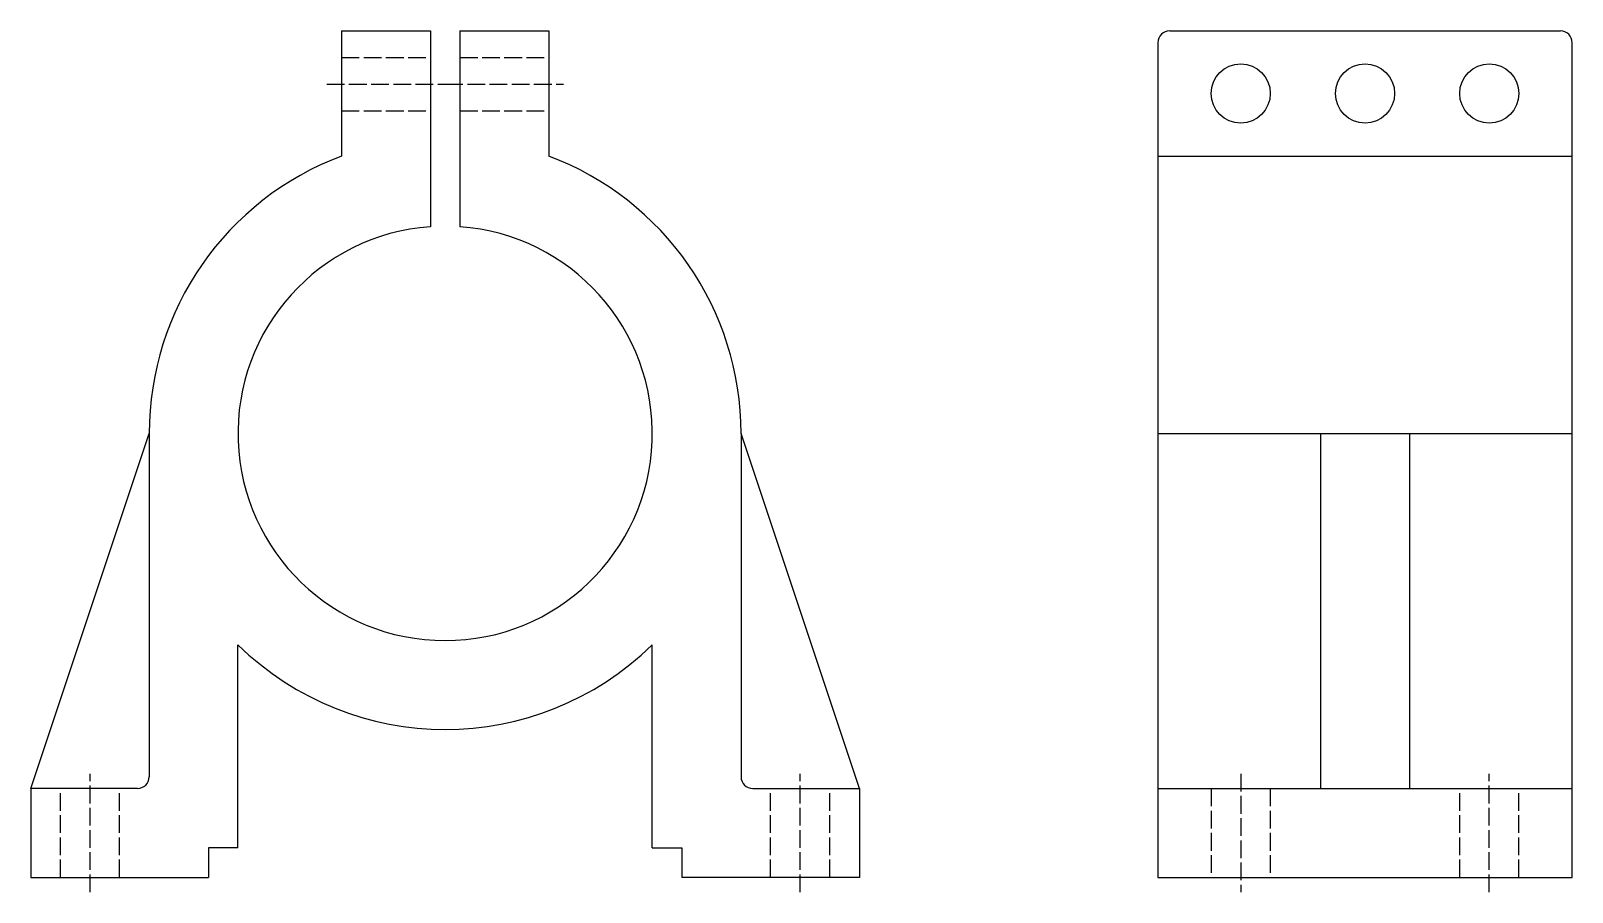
# Model space of a CAD drawing. Header units: millimetres. Extents: x 24.5 to 76.6, y 7.7 to 36.8.
import ezdxf

# ---------------------------------------------------------------- set-up
doc = ezdxf.new("R2010")
doc.units = ezdxf.units.MM
doc.linetypes.add('ACAD_ISO02W100', pattern=[15, 12, -3])
for name, color, linetype in [('Cercuri', 4, 'Continuous'), ('Contur', 1, 'Continuous'), ('Linie punctata', 254, 'ACAD_ISO02W100')]:
    doc.layers.add(name, color=color, linetype=linetype)

msp = doc.modelspace()

# ---------------------------------------------------------------- linework, layer by layer
at = {"layer": 'Cercuri'}
for centre in [(65.418, 34.708), (69.618, 34.708), (73.818, 34.708)]:
    msp.add_circle(centre, 1, dxfattribs=at)
msp.add_arc((38.534, 23.224), 7, 94.096, 85.904, dxfattribs=at)
at = {"layer": 'Contur'}
for p, q in [((35.034, 36.824), (38.034, 36.824)), ((35.034, 36.824), (35.034, 32.591)), ((38.034, 36.824), (38.034, 30.206)), ((39.034, 36.824), (39.034, 30.206)), ((39.034, 36.824), (42.034, 36.824)), ((42.034, 36.824), (42.034, 33.224)), ((63.018, 36.824), (76.218, 36.824)), ((62.618, 36.424), (62.618, 8.224)), ((76.618, 8.224), (76.618, 36.424)), ((42.034, 33.224), (42.034, 32.591)), ((62.618, 32.591), (76.618, 32.591)), ((24.534, 11.224), (28.534, 23.224)), ((28.534, 23.224), (28.534, 11.624)), ((48.534, 23.224), (48.534, 11.624)), ((52.534, 11.224), (48.534, 23.224)), ((62.618, 23.224), (76.618, 23.224)), ((68.118, 23.224), (68.118, 11.224)), ((71.118, 23.224), (71.118, 11.224)), ((31.534, 9.224), (31.534, 16.082)), ((45.534, 9.224), (45.534, 16.082)), ((28.134, 11.224), (24.534, 11.224)), ((24.534, 11.224), (24.534, 8.224)), ((48.934, 11.224), (52.534, 11.224)), ((52.534, 11.224), (52.534, 8.224)), ((62.618, 11.224), (76.618, 11.224)), ((31.534, 9.224), (30.534, 9.224)), ((30.534, 9.224), (30.534, 8.224)), ((45.534, 9.224), (46.534, 9.224)), ((46.534, 9.224), (46.534, 8.224)), ((24.534, 8.224), (30.534, 8.224)), ((52.534, 8.224), (46.534, 8.224)), ((62.618, 8.224), (76.618, 8.224))]:
    msp.add_line(p, q, dxfattribs=at)
for centre, radius, start, end in [((63.018, 36.424), 0.4, 90, 180), ((76.218, 36.424), 0.4, 0, 90), ((38.534, 23.224), 10, 110.4873, 180), ((38.534, 23.224), 10, 360, 69.5127), ((38.534, 23.224), 10, 225.573, 314.427), ((28.134, 11.624), 0.4, 270, 0), ((48.934, 11.624), 0.4, 180, 270)]:
    msp.add_arc(centre, radius, start, end, dxfattribs=at)
at = {"layer": 'Linie punctata', "ltscale": 0.05}
for p, q in [((35.034, 35.924), (38.034, 35.924)), ((39.034, 35.924), (42.034, 35.924)), ((34.534, 35.024), (38.534, 35.024)), ((38.534, 35.024), (42.534, 35.024)), ((35.034, 34.124), (38.034, 34.124)), ((39.034, 34.124), (42.034, 34.124)), ((26.534, 7.724), (26.534, 11.724)), ((50.534, 7.724), (50.534, 11.724)), ((65.418, 11.724), (65.418, 7.724)), ((73.818, 7.724), (73.818, 11.724)), ((25.534, 8.224), (25.534, 11.224)), ((27.534, 8.224), (27.534, 11.224)), ((49.534, 8.224), (49.534, 11.224)), ((51.534, 8.224), (51.534, 11.224)), ((64.418, 11.224), (64.418, 8.224)), ((66.418, 11.224), (66.418, 8.224)), ((72.818, 8.224), (72.818, 11.224)), ((74.818, 8.224), (74.818, 11.224))]:
    msp.add_line(p, q, dxfattribs=at)

doc.saveas('drawing.dxf')
